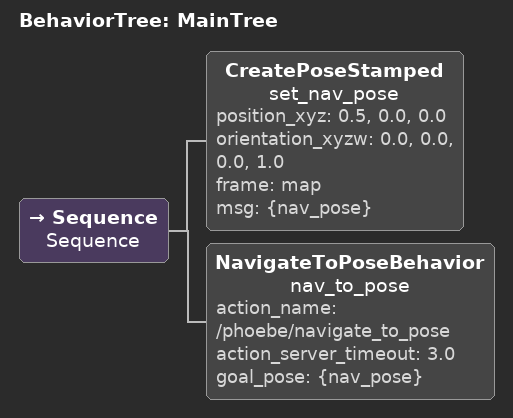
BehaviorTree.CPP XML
<root main_tree_to_execute="MainTree">
  <BehaviorTree ID="MainTree">
    <Sequence name="Sequence">
      <CreatePoseStamped
        name="set_nav_pose"
        position_xyz="0.5, 0.0, 0.0"
        orientation_xyzw="0.0, 0.0, 0.0, 1.0"
        frame="map"
        msg="{nav_pose}"
      />
      <NavigateToPoseBehavior
        name="nav_to_pose"
        action_name="/phoebe/navigate_to_pose"
        action_server_timeout="3.0"
        goal_pose="{nav_pose}"
      />
    </Sequence>
  </BehaviorTree>
</root>
